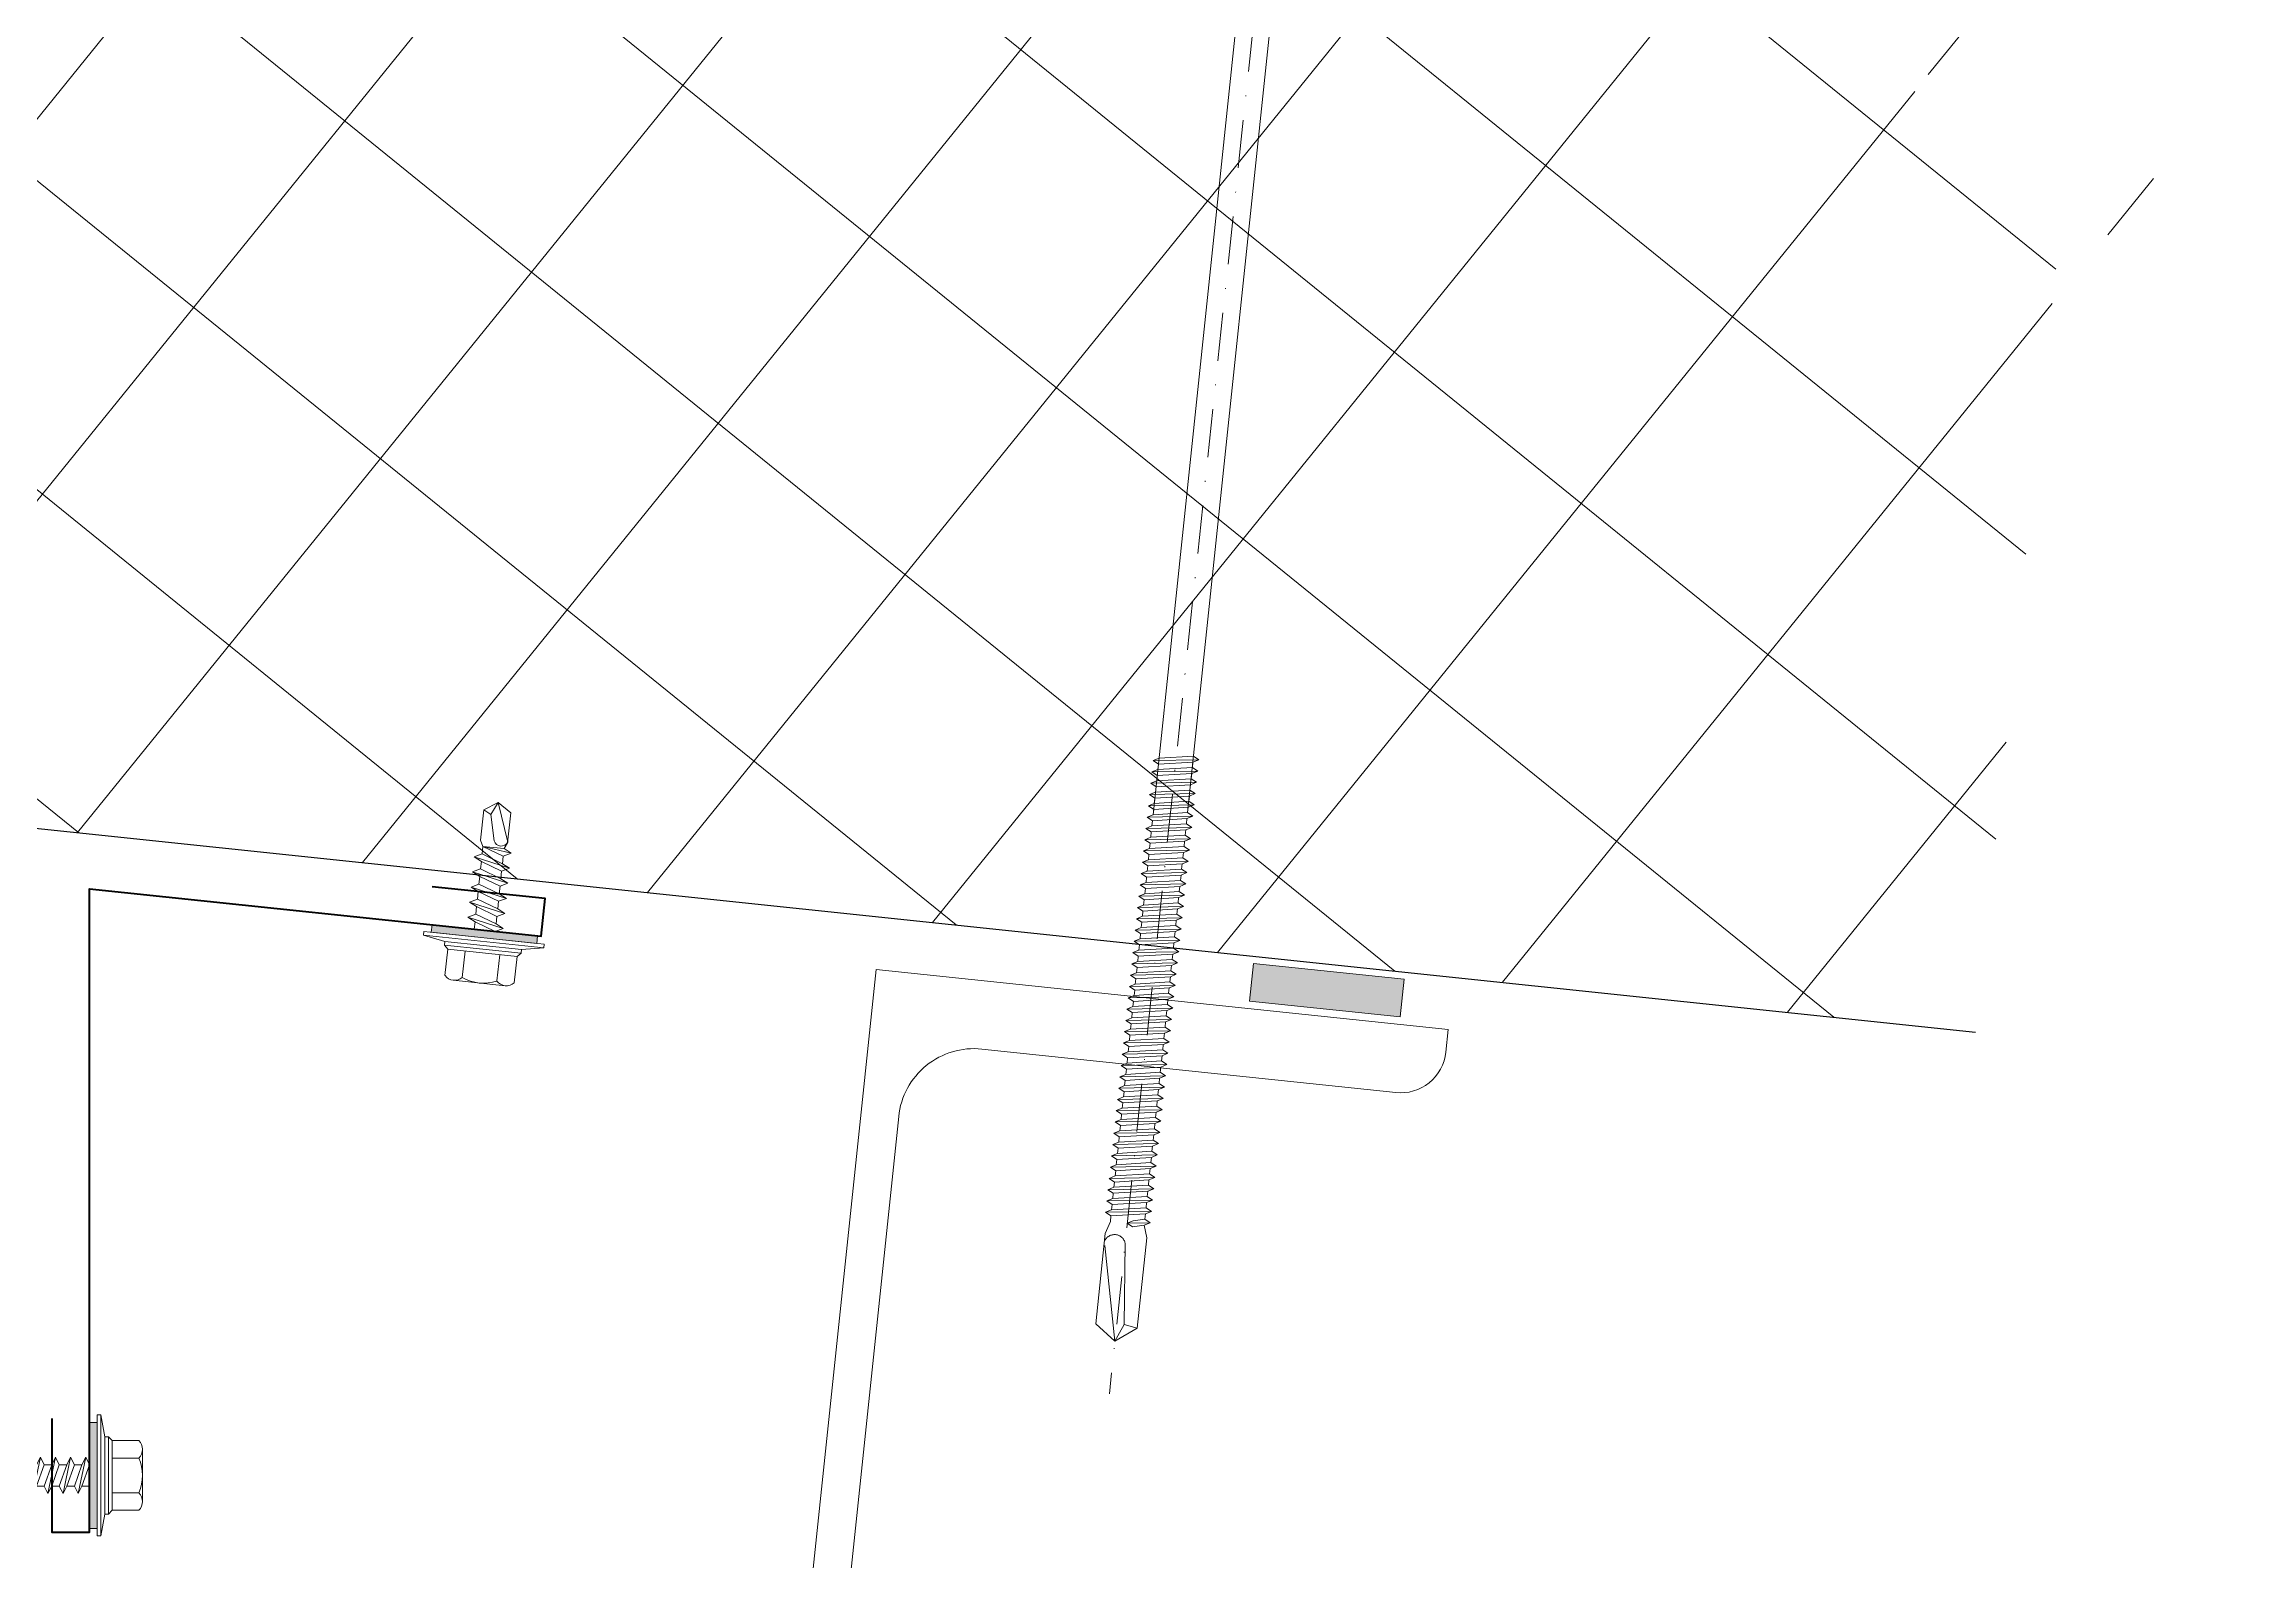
# Model space of a CAD drawing. Header units: millimetres. Extents: x -351329 to 406471, y -253833 to 111767.
# Drawn here: x -232146 to -231854.3, y -188569.7 to -188369.3 of the extents above; entities that cross this region are included whole.
import ezdxf

# ---------------------------------------------------------------- set-up
doc = ezdxf.new("R2010")
doc.units = ezdxf.units.MM
doc.linetypes.add('DASHDOT', pattern=[25.4, 12.7, -6.35, 0, -6.35])
for name, color, linetype, lineweight in [('_Саморез', 12, 'Continuous', 9), ('_Сендвичи', 230, 'Continuous', 30), ('_Фасонные эл.', 7, 'Continuous', 40), ('выноска', 7, 'Continuous', 13), ('тонкие', 221, 'Continuous', 13)]:
    doc.layers.add(name, color=color, linetype=linetype, lineweight=lineweight)
doc.styles.add('GOST 2.304', font='CS_Gost2304.shx')
doc.dimstyles.new('SPDS', dxfattribs={"dimscale": 100, "dimtxt": 2.5, "dimasz": 2.5, "dimexe": 1.25, "dimexo": 0.625, "dimtad": 1, "dimdec": 0, "dimrnd": 0.001, "dimtxsty": 'GOST 2.304', "dimblk": 'OBLIQUE', "dimcen": 2.5, "dimdle": 2, "dimadec": 0, "dimazin": 2, "dimtfac": 0.75, "dimtdec": 0, "dimtmove": 1, "dimatfit": 3, "dimfxl": 1, "dimtolj": 1, "dimarcsym": 0})

# ---------------------------------------------------------------- blocks, each defined once
blk = doc.blocks.new('*D882')
at = {"layer": 'Defpoints', "color": 0, "transparency": 16777216}
for p in [(0, 2.5), (0, -287.5), (0, -287.5)]:
    blk.add_point(p, dxfattribs=at)
at = {"layer": 'Defpoints', "color": 0, "transparency": 16777216, "insert": (-2.04, -13.1), "char_height": 2.5, "attachment_point": 5, "rotation": 90, "style": 'GOST 2.304'}
blk.add_mtext('\\A1;S-CD 65C 5.5х290', dxfattribs=at)
blk = doc.blocks.new('_Oblique')
at = {"layer": 'выноска', "color": 0, "lineweight": -2}
blk.add_line((-0.5, -0.5), (0.5, 0.5), dxfattribs=at)
blk = doc.blocks.new('*D165')
at = {"layer": 'Defpoints', "color": 0, "transparency": 16777216}
for p in [(0, 2), (0, -17), (0, -17)]:
    blk.add_point(p, dxfattribs=at)
at = {"layer": 'Defpoints', "color": 0, "transparency": 16777216, "insert": (-1.18, -7.5), "char_height": 1, "attachment_point": 5, "rotation": 90, "style": 'GOST 2.304'}
blk.add_mtext('\\A1;S-MD 53Z 4.8х19', dxfattribs=at)
blk = doc.blocks.new('*U881')
at = {"layer": '_Саморез'}
h = blk.add_hatch(color=256, dxfattribs=at)
h.paths.add_polyline_path([(8.5, 0), (8.5, 1), (0, 1), (0, 0)])
h.paths.add_polyline_path([(-8.5, 1), (-8.5, 0), (0, 0), (0, 1)])
for p, q in [((3.75, -2), (-3.75, -0.7)), ((3.75, -4.6), (-3.75, -3.3)), ((3.75, -7.2), (-3.75, -5.9)), ((3.05, -9.8), (-3.05, -8.5)), ((3, -210.7), (-3, -209.95)), ((3, -212.2), (-3, -211.45)), ((3, -213.7), (-3, -212.95)), ((3, -215.2), (-3, -214.45)), ((3, -216.7), (-3, -215.95)), ((3, -218.2), (-3, -217.45)), ((3, -219.7), (-3, -218.95)), ((3, -221.2), (-3, -220.45)), ((3, -222.7), (-3, -221.95)), ((3, -224.2), (-3, -223.45)), ((3, -225.7), (-3, -224.95)), ((3, -227.2), (-3, -226.45)), ((3, -228.7), (-3, -227.95)), ((3, -230.2), (-3, -229.45)), ((3, -231.7), (-3, -230.95)), ((3, -233.2), (-3, -232.45)), ((3, -234.7), (-3, -233.95)), ((3, -236.2), (-3, -235.45)), ((3, -237.7), (-3, -236.95)), ((3, -239.2), (-3, -238.45)), ((3, -240.7), (-3, -239.95)), ((3, -242.2), (-3, -241.45)), ((3, -243.7), (-3, -242.95)), ((3, -245.2), (-3, -244.45)), ((3, -246.7), (-3, -245.95)), ((3, -248.2), (-3, -247.45)), ((3, -249.7), (-3, -248.95)), ((3, -251.2), (-3, -250.45)), ((3, -252.7), (-3, -251.95)), ((3, -254.2), (-3, -253.45)), ((3, -255.7), (-3, -254.95)), ((3, -257.2), (-3, -256.45)), ((3, -258.7), (-3, -257.95)), ((3, -260.2), (-3, -259.45)), ((3, -261.7), (-3, -260.95)), ((3, -263.2), (-3, -262.45)), ((3, -264.7), (-3, -263.95)), ((3, -266.2), (-3, -265.45)), ((3, -267.7), (-3, -266.95)), ((3, -269.2), (-3, -268.45)), ((3, -270.7), (-3, -269.95)), ((0, -271.825), (-3, -271.45))]:
    blk.add_line(p, q, dxfattribs=at)
at = {"layer": '_Саморез', "linetype": 'DASHDOT', "ltscale": 0.5}
blk.add_lwpolyline([(0, 15.5), (0, -294.5)], dxfattribs=at)
at = {"layer": '_Саморез'}
for points in [[(-4.6, 3.5), (-4.6, 7)], [(-3.45, 7.5), (3.45, 7.5)], [(-2.3, 3.5), (-2.3, 7)], [(2.3, 3.5), (2.3, 7)], [(4.6, 7), (4.6, 3.5)], [(5.1, 3), (4.6, 3.5), (-4.6, 3.5), (-5.1, 3), (5.1, 3)], [(5.1, 2.5), (5.1, 3), (-5.1, 3), (-5.1, 2.5), (5.1, 2.5)], [(9.5, 2), (5.1, 2.5), (-5.1, 2.5), (-9.5, 2), (9.5, 2)], [(9.5, 1), (-9.5, 1), (-9.5, 2), (9.5, 2), (9.5, 1)], [(-2.25, 1), (-2.25, -0.1)], [(2.25, 1), (2.25, -1.4)], [(-2.25, -1.3), (-2.25, -2.7)], [(2.25, -2.6), (2.25, -4)], [(-2.25, -3.9), (-2.25, -5.3)], [(2.25, -5.2), (2.25, -6.6)], [(-2.25, -6.5), (-2.25, -8)], [(2.25, -7.8), (2.25, -9.3)], [(-2.25, -9), (-2.25, -217.05)], [(2.25, -10.3), (2.25, -217.8)], [(-2.25, -210.35), (-2.25, -211.05)], [(-2.25, -211.85), (-2.25, -212.55)], [(2.25, -211.1), (2.25, -211.8)], [(2.25, -212.6), (2.25, -213.3)], [(-2.25, -213.35), (-2.25, -214.05)], [(-2.25, -214.85), (-2.25, -215.55)], [(2.25, -214.1), (2.25, -214.8)], [(2.25, -215.6), (2.25, -216.3)], [(-2.25, -216.35), (-2.25, -217.05)], [(-2.25, -217.85), (-2.25, -218.55)], [(2.25, -217.1), (2.25, -217.8)], [(2.25, -218.6), (2.25, -219.3)], [(-2.25, -219.35), (-2.25, -220.05)], [(-2.25, -220.85), (-2.25, -221.55)], [(2.25, -220.1), (2.25, -220.8)], [(2.25, -221.6), (2.25, -222.3)], [(-2.25, -222.35), (-2.25, -223.05)], [(-2.25, -223.85), (-2.25, -224.55)], [(2.25, -223.1), (2.25, -223.8)], [(-2.25, -225.35), (-2.25, -226.05)], [(-2.25, -226.85), (-2.25, -227.55)], [(2.25, -224.6), (2.25, -225.3)], [(2.25, -226.1), (2.25, -226.8)], [(-2.25, -228.35), (-2.25, -229.05)], [(-2.25, -229.85), (-2.25, -230.55)], [(2.25, -227.6), (2.25, -228.3)], [(2.25, -229.1), (2.25, -229.8)], [(-2.25, -231.35), (-2.25, -232.05)], [(-2.25, -232.85), (-2.25, -233.55)], [(2.25, -230.6), (2.25, -231.3)], [(2.25, -232.1), (2.25, -232.8)], [(-2.25, -234.35), (-2.25, -235.05)], [(-2.25, -235.85), (-2.25, -236.55)], [(2.25, -233.6), (2.25, -234.3)], [(2.25, -235.1), (2.25, -235.8)], [(-2.25, -237.35), (-2.25, -238.05)], [(-2.25, -238.85), (-2.25, -239.55)], [(2.25, -236.6), (2.25, -237.3)], [(2.25, -238.1), (2.25, -238.8)], [(-2.25, -240.35), (-2.25, -241.05)], [(-2.25, -241.85), (-2.25, -242.55)], [(2.25, -239.6), (2.25, -240.3)], [(2.25, -241.1), (2.25, -241.8)], [(-2.25, -243.35), (-2.25, -244.05)], [(-2.25, -244.85), (-2.25, -245.55)], [(2.25, -242.6), (2.25, -243.3)], [(2.25, -244.1), (2.25, -244.8)], [(-2.25, -246.35), (-2.25, -247.05)], [(-2.25, -247.85), (-2.25, -248.55)], [(2.25, -245.6), (2.25, -246.3)], [(2.25, -247.1), (2.25, -247.8)], [(-2.25, -249.35), (-2.25, -250.05)], [(2.25, -248.6), (2.25, -249.3)], [(2.25, -250.1), (2.25, -250.8)], [(-2.25, -250.85), (-2.25, -251.55)], [(-2.25, -252.35), (-2.25, -253.05)], [(2.25, -251.6), (2.25, -252.3)], [(2.25, -253.1), (2.25, -253.8)], [(-2.25, -253.85), (-2.25, -254.55)], [(-2.25, -255.35), (-2.25, -256.05)], [(2.25, -254.6), (2.25, -255.3)], [(2.25, -256.1), (2.25, -256.8)], [(-2.25, -256.85), (-2.25, -257.55)], [(-2.25, -258.35), (-2.25, -259.05)], [(2.25, -257.6), (2.25, -258.3)], [(2.25, -259.1), (2.25, -259.8)], [(-2.25, -259.85), (-2.25, -260.55)], [(-2.25, -261.35), (-2.25, -262.05)], [(2.25, -260.6), (2.25, -261.3)], [(2.25, -262.1), (2.25, -262.8)], [(-2.25, -262.85), (-2.25, -263.55)], [(-2.25, -264.35), (-2.25, -265.05)], [(2.25, -263.6), (2.25, -264.3)], [(2.25, -265.1), (2.25, -265.8)], [(-2.25, -265.85), (-2.25, -266.55)], [(-2.25, -267.35), (-2.25, -268.05)], [(2.25, -266.6), (2.25, -267.3)], [(2.25, -268.1), (2.25, -268.8)], [(-2.25, -268.85), (-2.25, -269.55)], [(-2.25, -270.35), (-2.25, -271.05)], [(2.25, -269.6), (2.25, -270.3)], [(2.25, -271.1), (2.25, -271.85)], [(-2.75, -273.5), (-2.25, -271.85)], [(2.75, -273.5), (2.25, -271.85)], [(0, -287.5), (-2.75, -285.5)], [(0, -287.5), (2.75, -285.5)]]:
    blk.add_lwpolyline(points, dxfattribs=at)
for points in [[(8.5, 0), (-8.5, 0), (-8.5, 1), (8.5, 1)], [(-2.25, -0.1), (2.25, -1.4), (3.75, -2), (2.25, -2.6), (-2.25, -1.3), (-3.75, -0.7)], [(-2.25, -2.7), (2.25, -4), (3.75, -4.6), (2.25, -5.2), (-2.25, -3.9), (-3.75, -3.3)], [(-2.25, -5.3), (2.25, -6.6), (3.75, -7.2), (2.25, -7.8), (-2.25, -6.5), (-3.75, -5.9)], [(-2.25, -8), (2.25, -9.3), (3.05, -9.8), (2.25, -10.3), (-2.25, -9), (-3.05, -8.5)], [(-2.25, -209.55), (2.25, -210.3), (3, -210.7), (2.25, -211.1), (-2.25, -210.35), (-3, -209.95)], [(-2.25, -211.05), (2.25, -211.8), (3, -212.2), (2.25, -212.6), (-2.25, -211.85), (-3, -211.45)], [(-2.25, -212.55), (2.25, -213.3), (3, -213.7), (2.25, -214.1), (-2.25, -213.35), (-3, -212.95)], [(-2.25, -214.05), (2.25, -214.8), (3, -215.2), (2.25, -215.6), (-2.25, -214.85), (-3, -214.45)], [(-2.25, -215.55), (2.25, -216.3), (3, -216.7), (2.25, -217.1), (-2.25, -216.35), (-3, -215.95)], [(-2.25, -217.05), (2.25, -217.8), (3, -218.2), (2.25, -218.6), (-2.25, -217.85), (-3, -217.45)], [(-2.25, -218.55), (2.25, -219.3), (3, -219.7), (2.25, -220.1), (-2.25, -219.35), (-3, -218.95)], [(-2.25, -220.05), (2.25, -220.8), (3, -221.2), (2.25, -221.6), (-2.25, -220.85), (-3, -220.45)], [(-2.25, -221.55), (2.25, -222.3), (3, -222.7), (2.25, -223.1), (-2.25, -222.35), (-3, -221.95)], [(-2.25, -223.05), (2.25, -223.8), (3, -224.2), (2.25, -224.6), (-2.25, -223.85), (-3, -223.45)], [(-2.25, -224.55), (2.25, -225.3), (3, -225.7), (2.25, -226.1), (-2.25, -225.35), (-3, -224.95)], [(-2.25, -226.05), (2.25, -226.8), (3, -227.2), (2.25, -227.6), (-2.25, -226.85), (-3, -226.45)], [(-2.25, -227.55), (2.25, -228.3), (3, -228.7), (2.25, -229.1), (-2.25, -228.35), (-3, -227.95)], [(-2.25, -229.05), (2.25, -229.8), (3, -230.2), (2.25, -230.6), (-2.25, -229.85), (-3, -229.45)], [(-2.25, -230.55), (2.25, -231.3), (3, -231.7), (2.25, -232.1), (-2.25, -231.35), (-3, -230.95)], [(-2.25, -232.05), (2.25, -232.8), (3, -233.2), (2.25, -233.6), (-2.25, -232.85), (-3, -232.45)], [(-2.25, -233.55), (2.25, -234.3), (3, -234.7), (2.25, -235.1), (-2.25, -234.35), (-3, -233.95)], [(-2.25, -235.05), (2.25, -235.8), (3, -236.2), (2.25, -236.6), (-2.25, -235.85), (-3, -235.45)], [(-2.25, -236.55), (2.25, -237.3), (3, -237.7), (2.25, -238.1), (-2.25, -237.35), (-3, -236.95)], [(-2.25, -238.05), (2.25, -238.8), (3, -239.2), (2.25, -239.6), (-2.25, -238.85), (-3, -238.45)], [(-2.25, -239.55), (2.25, -240.3), (3, -240.7), (2.25, -241.1), (-2.25, -240.35), (-3, -239.95)], [(-2.25, -241.05), (2.25, -241.8), (3, -242.2), (2.25, -242.6), (-2.25, -241.85), (-3, -241.45)], [(-2.25, -242.55), (2.25, -243.3), (3, -243.7), (2.25, -244.1), (-2.25, -243.35), (-3, -242.95)], [(-2.25, -244.05), (2.25, -244.8), (3, -245.2), (2.25, -245.6), (-2.25, -244.85), (-3, -244.45)], [(-2.25, -245.55), (2.25, -246.3), (3, -246.7), (2.25, -247.1), (-2.25, -246.35), (-3, -245.95)], [(-2.25, -247.05), (2.25, -247.8), (3, -248.2), (2.25, -248.6), (-2.25, -247.85), (-3, -247.45)], [(-2.25, -248.55), (2.25, -249.3), (3, -249.7), (2.25, -250.1), (-2.25, -249.35), (-3, -248.95)], [(-2.25, -250.05), (2.25, -250.8), (3, -251.2), (2.25, -251.6), (-2.25, -250.85), (-3, -250.45)], [(-2.25, -251.55), (2.25, -252.3), (3, -252.7), (2.25, -253.1), (-2.25, -252.35), (-3, -251.95)], [(-2.25, -253.05), (2.25, -253.8), (3, -254.2), (2.25, -254.6), (-2.25, -253.85), (-3, -253.45)], [(-2.25, -254.55), (2.25, -255.3), (3, -255.7), (2.25, -256.1), (-2.25, -255.35), (-3, -254.95)], [(-2.25, -256.05), (2.25, -256.8), (3, -257.2), (2.25, -257.6), (-2.25, -256.85), (-3, -256.45)], [(-2.25, -257.55), (2.25, -258.3), (3, -258.7), (2.25, -259.1), (-2.25, -258.35), (-3, -257.95)], [(-2.25, -259.05), (2.25, -259.8), (3, -260.2), (2.25, -260.6), (-2.25, -259.85), (-3, -259.45)], [(-2.25, -260.55), (2.25, -261.3), (3, -261.7), (2.25, -262.1), (-2.25, -261.35), (-3, -260.95)], [(-2.25, -262.05), (2.25, -262.8), (3, -263.2), (2.25, -263.6), (-2.25, -262.85), (-3, -262.45)], [(-2.25, -263.55), (2.25, -264.3), (3, -264.7), (2.25, -265.1), (-2.25, -264.35), (-3, -263.95)], [(-2.25, -265.05), (2.25, -265.8), (3, -266.2), (2.25, -266.6), (-2.25, -265.85), (-3, -265.45)], [(-2.25, -266.55), (2.25, -267.3), (3, -267.7), (2.25, -268.1), (-2.25, -267.35), (-3, -266.95)], [(-2.25, -268.05), (2.25, -268.8), (3, -269.2), (2.25, -269.6), (-2.25, -268.85), (-3, -268.45)], [(-2.25, -269.55), (2.25, -270.3), (3, -270.7), (2.25, -271.1), (-2.25, -270.35), (-3, -269.95)], [(-2.25, -271.05), (-0.75, -271.425), (0, -271.825), (-0.75, -272.225), (-2.25, -271.85), (-3, -271.45)]]:
    blk.add_lwpolyline(points, close=True, dxfattribs=at)
at = {"layer": '_Саморез', "linetype": 'DASHDOT'}
for points in [[(-2.75, -285.5), (-2.75, -273.5)], [(2.75, -285.5), (2.75, -273.5)], [(-1, -285.2), (0, -274.5)], [(0, -287.5), (2.75, -274.5)], [(-2.75, -285.5), (-1, -285.2)], [(-1, -285.2), (0, -287.5)]]:
    blk.add_lwpolyline(points, dxfattribs=at)
at = {"layer": '_Саморез'}
for centre, radius, start, end in [((-3.45, 5.927), 1.573, 43.00287, 136.99713), ((0, 1.96), 5.54, 65.47045, 114.52955), ((3.45, 5.927), 1.573, 43.00287, 136.99713)]:
    blk.add_arc(centre, radius, start, end, dxfattribs=at)
at = {"layer": '_Саморез', "linetype": 'DASHDOT'}
blk.add_arc((1.375, -274.945), 1.445, 17.94525, 162.05475, dxfattribs=at)
at = {"layer": 'Defpoints', "color": 1}
dim = blk.add_linear_dim(base=(0, -287.5), p1=(0, 2.5), p2=(0, -287.5), angle=270, text='S-CD 65C 5.5х<>', dimstyle='SPDS', override={"dimscale": 1, "dimdec": 2, "dimlfac": 1, "dimtxsty": 'GOST 2.304', "dimse1": 1, "dimse2": 1, "dimsd1": 1, "dimsd2": 1, "dimtdec": 2, "dimtolj": 1}, dxfattribs=at)
dim.commit()
dim.dimension.update_dxf_attribs({"geometry": '*D882', "text_midpoint": (0, -13.1), "dimtype": 160})
blk = doc.blocks.new('Саморез HILTI S-MD 53Z')
at = {"layer": '_Саморез'}
blk.add_hatch(color=256, dxfattribs=at).paths.add_polyline_path([(-7, 0), (7, 0), (7, 1), (-7, 1)])
for p, q in [((-2.4, -1.5), (2.4, -0.5)), ((-2.4, -3.5), (2.4, -2.5)), ((-2.4, -5.5), (2.4, -4.5)), ((-2.4, -7.5), (2.4, -6.5)), ((-2.4, -9.5), (2.4, -8.5)), ((-1.4, -11), (2.4, -10.5)), ((1.4, -11), (-1.4, -11))]:
    blk.add_line(p, q, dxfattribs=at)
for points in [[(-4.6, 6.5), (-4.6, 3)], [(3.45, 7), (-3.45, 7)], [(-2.3, 3), (-2.3, 6.5)], [(2.3, 3), (2.3, 6.45)], [(4.6, 6.5), (4.6, 3)], [(-5.1, 2.5), (-4.6, 3), (4.6, 3), (5.1, 2.5), (-5.1, 2.5)], [(-8, 1.5), (-5.1, 2), (5.1, 2), (8, 1.5), (-8, 1.5)], [(-8, 1), (8, 1), (8, 1.5), (-8, 1.5), (-8, 1)], [(-5.1, 2), (-5.1, 2.5), (5.1, 2.5), (5.1, 2), (-5.1, 2)], [(-1.4, 0), (-1.4, -1)], [(-1.4, -1), (1.4, 0)], [(2.4, -0.5), (1.4, 0)], [(-2.4, -1.5), (-1.4, -1)], [(-2.4, -1.5), (-1.4, -2)], [(-1.4, -2), (1.4, -1)], [(-1.4, -2), (-1.4, -3)], [(-1.4, -3), (1.4, -2)], [(2.4, -0.5), (1.4, -1)], [(1.4, -1), (1.4, -2)], [(2.4, -2.5), (1.4, -2)], [(2.4, -2.5), (1.4, -3)], [(-2.4, -3.5), (-1.4, -3)], [(-2.4, -3.5), (-1.4, -4)], [(-2.4, -5.5), (-1.4, -5)], [(-2.4, -5.5), (-1.4, -6)], [(-1.4, -4), (1.4, -3)], [(-1.4, -4), (-1.4, -5)], [(-1.4, -5), (1.4, -4)], [(-1.4, -6), (1.4, -5)], [(1.4, -3), (1.4, -4)], [(2.4, -4.5), (1.4, -4)], [(2.4, -4.5), (1.4, -5)], [(1.4, -5), (1.4, -6)], [(-2.4, -7.5), (-1.4, -7)], [(-2.4, -7.5), (-1.4, -8)], [(-1.4, -6), (-1.4, -7)], [(-1.4, -7), (1.4, -6)], [(-1.4, -8), (1.4, -7)], [(-1.4, -8), (-1.4, -9)], [(-1.4, -9), (1.4, -8)], [(2.4, -6.5), (1.4, -6)], [(2.4, -6.5), (1.4, -7)], [(1.4, -7), (1.4, -8)], [(2.4, -8.5), (1.4, -8)], [(2.4, -8.5), (1.4, -9)], [(-2.4, -9.5), (-1.4, -9)], [(-2.4, -9.5), (-1.4, -10)], [(-1.4, -11), (-1.8, -11.8), (-1.8, -15.8)], [(-1.4, -10), (1.4, -9)], [(-1.4, -10), (-1.4, -11)], [(-1.4, -11), (1.4, -10)], [(1.4, -9), (1.4, -10)], [(2.4, -10.5), (1.4, -10)], [(2.4, -10.5), (1.4, -11)], [(1.4, -11), (1.8, -11.8), (1.8, -15.8)], [(-0.8, -15.3), (0, -11.9)], [(0, -17), (1.8, -11.9)], [(-1.8, -15.8), (-0.8, -15.3)], [(0, -17), (-1.8, -15.8)], [(-0.8, -15.3), (0, -17)], [(0, -17), (1.8, -15.8)]]:
    blk.add_lwpolyline(points, dxfattribs=at)
blk.add_lwpolyline([(-7, 0), (7, 0), (7, 1), (-7, 1)], close=True, dxfattribs=at)
for centre, radius, start, end in [((-3.45, 5.43), 1.57, 43.0029, 136.9971), ((0, 1.46), 5.54, 65.4705, 114.5295), ((3.45, 5.43), 1.57, 43.0029, 136.9971), ((0.9, -12.27), 0.975, 22.6199, 157.3801)]:
    blk.add_arc(centre, radius, start, end, dxfattribs=at)
at = {"layer": 'Defpoints'}
dim = blk.add_linear_dim(base=(0, -17), p1=(0, 2), p2=(0, -17), angle=90, text='S-MD 53Z 4.8х<>', dimstyle='SPDS', override={"dimscale": 1, "dimtxt": 1, "dimse1": 1, "dimse2": 1, "dimsd1": 1, "dimsd2": 1}, dxfattribs=at)
dim.commit()
dim.dimension.update_dxf_attribs({"geometry": '*D165', "text_midpoint": (-1.18, -7.5)})

msp = doc.modelspace()

# ---------------------------------------------------------------- hatches: boundary and pattern name
at = {"layer": 'тонкие', "ltscale": 10}
h = msp.add_hatch(dxfattribs=at)
h.set_pattern_fill('ANSI37', color=256, scale=10, angle=6)
h.set_pattern_definition([(51, (-255974.19, -158674.515), (-24.674384, 19.980922), []), (141, (-255974.19, -158674.515), (-19.980922, -24.674384), [])])
h.paths.add_polyline_path([(-232586.99, -188426.65), (-232566.08, -188227.75), (-231869.92, -188300.92), (-231877.24, -188370.53), (-231902.75, -188374.13), (-231854.33, -188391.79), (-231879.85, -188395.39), (-231890.82, -188499.82)])
h = msp.add_hatch(color=256, dxfattribs=at)
h.dxf.hatch_style = 1
h.paths.add_polyline_path([(-231966.34, -188492.85), (-231986.23, -188490.76), (-231986.75, -188495.73), (-231966.86, -188497.82)])

# ---------------------------------------------------------------- linework, layer by layer
at = {"layer": '_Сендвичи', "ltscale": 10}
msp.add_lwpolyline([(-231866.26, -188266.11), (-232562.43, -188192.94), (-232586.99, -188426.65), (-231890.82, -188499.82)], dxfattribs=at)
at = {"layer": '_Фасонные эл.', "ltscale": 10}
msp.add_lwpolyline([(-232144.99, -188550.9), (-232144.99, -188565.9), (-232139.99, -188565.9), (-232139.99, -188480.9), (-232080.32, -188487.17), (-232079.8, -188482.19), (-232094.71, -188480.63)], dxfattribs=at)
at = {"layer": 'тонкие', "ltscale": 100}
msp.add_lwpolyline([(-231986.43, -188688.82), (-232041.13, -188683.07, -0.414214), (-232050.03, -188672.08), (-232033.1, -188510.97, -0.414214), (-232022.11, -188502.07), (-231967.41, -188507.82, 0.414214), (-231960.81, -188502.48), (-231960.5, -188499.5), (-232036.08, -188491.55), (-232056.99, -188690.46), (-231981.41, -188698.4), (-231981.09, -188695.42, 0.414214)], format="xyb", close=True, dxfattribs=at)
at = {"layer": 'тонкие', "ltscale": 10}
msp.add_lwpolyline([(-231966.86, -188497.82), (-231986.75, -188495.73), (-231986.23, -188490.76), (-231966.34, -188492.85)], close=True, dxfattribs=at)

# ---------------------------------------------------------------- block references
at = {"layer": '_Сендвичи', "ltscale": 10, "xscale": -1, "rotation": 353.9999999999999}
msp.add_blockref('*U881', (-231974.48, -188254.73), dxfattribs=at)
at = {"layer": '_Фасонные эл.', "ltscale": 10, "xscale": -1}
for p, rotation in [((-232087.78, -188486.38), 173.9999999999999), ((-232139.99, -188558.4), 270)]:
    msp.add_blockref('Саморез HILTI S-MD 53Z', p, dxfattribs=dict(at, rotation=rotation))

doc.saveas('drawing.dxf')
